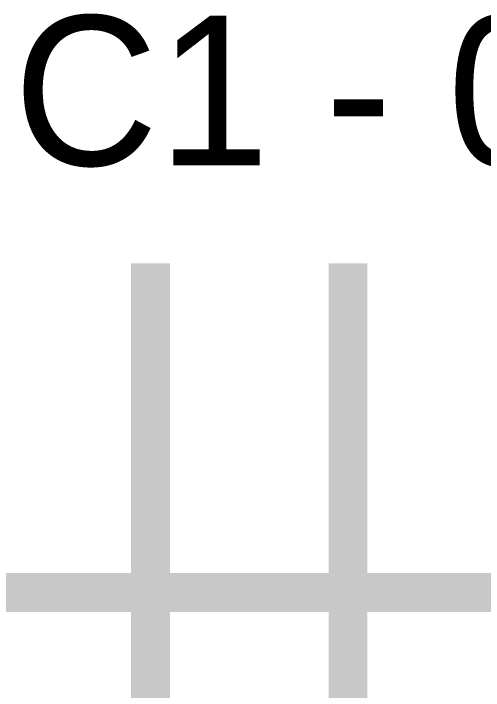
# Model space of a CAD drawing. Header units: inches. Extents: x 0 to 11.8, y 0 to 7.9.
# Drawn here: x 2.8285 to 2.9712, y 3.5702 to 3.7759 of the extents above; entities that cross this region are included whole.
import ezdxf

# ---------------------------------------------------------------- set-up
doc = ezdxf.new("R2010")
doc.units = ezdxf.units.IN
doc.header["$MEASUREMENT"] = 0
doc.layers.add('Sheet', color=255, linetype='Continuous')

msp = doc.modelspace()

# ---------------------------------------------------------------- linework, layer by layer
at = {"layer": 'Sheet'}
for points in [[(2.87009, 3.69999, 0.0118, 0.0118, 0), (2.87009, 3.49996, 0.0118, 0.0118, 0)], [(2.93005, 3.69999, 0.0118, 0.0118, 0), (2.93005, 3.49996, 0.0118, 0.0118, 0)], [(2.87009, 3.59997, 0.0118, 0.0118, 0), (2.80005, 3.59997, 0.0118, 0.0118, 0)], [(2.80005, 3.59997, 0.0118, 0.0118, 0), (3.00009, 3.59997, 0.0118, 0.0118, 0), (3.60021, 3.59997, 0.0118, 0.0118, 0), (4.10005, 3.59997, 0.0118, 0.0118, 0)], [(2.87009, 3.59997, 0.0118, 0.0118, 0), (2.84011, 3.59997, 0.0118, 0.0118, 0)], [(2.94013, 3.59997, 0.0118, 0.0118, 0), (3.00009, 3.59997, 0.0118, 0.0118, 0)], [(2.94013, 3.59997, 0.0118, 0.0118, 0), (2.95021, 3.59997, 0.0118, 0.0118, 0)]]:
    msp.add_lwpolyline(points, format="xyseb", dxfattribs=at)

# ---------------------------------------------------------------- texts
msp.add_text('C1 - 0.1 uF', height=0.0454842, dxfattribs=at).set_placement((2.82848, 3.72971))

doc.saveas('drawing.dxf')
